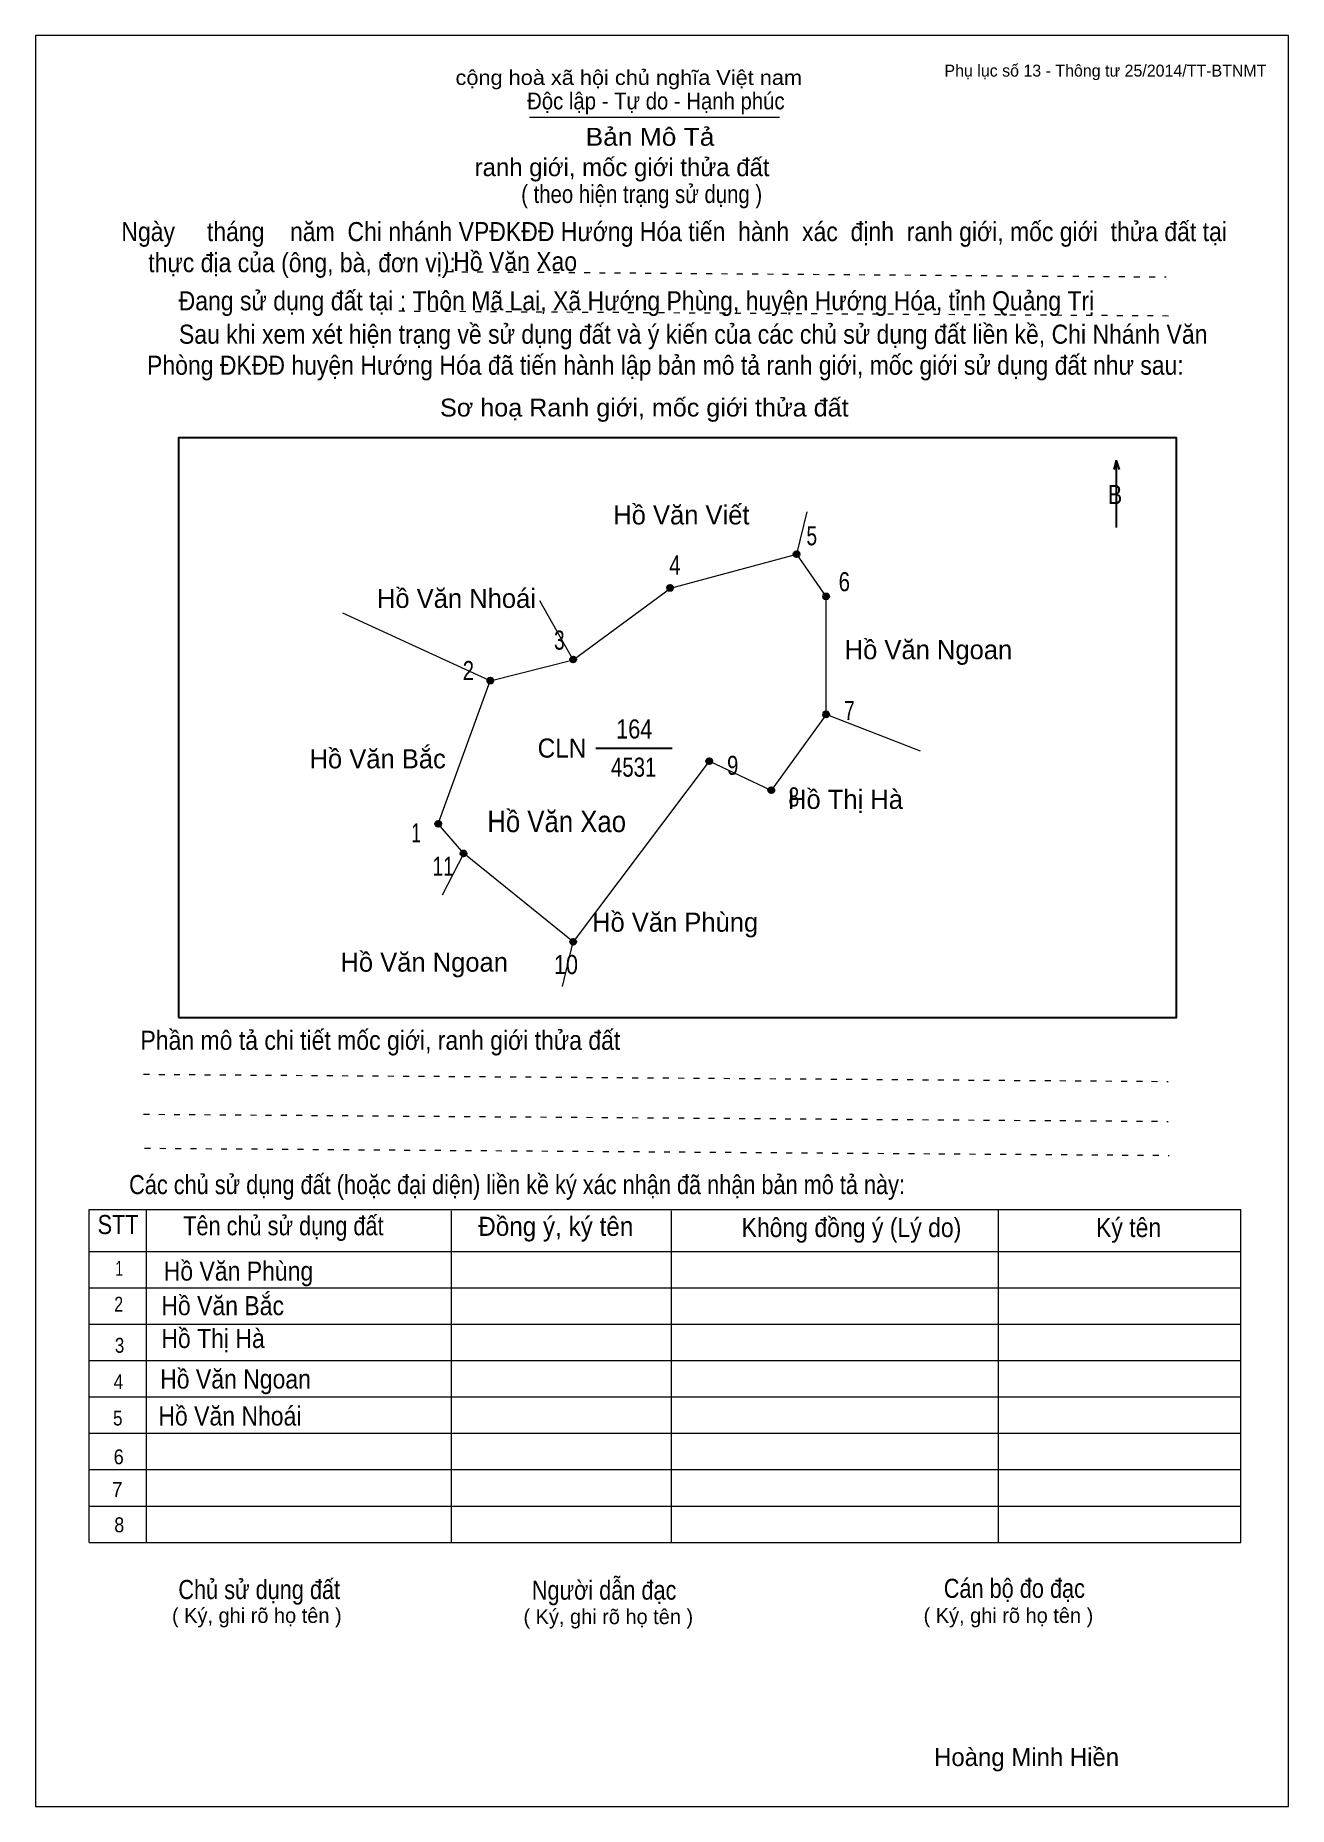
# Model space of a CAD drawing. Header units: centimetres. Extents: x 0 to 21, y 0 to 29.7.
import ezdxf
from ezdxf.enums import TextEntityAlignment as Align

# ---------------------------------------------------------------- set-up
doc = ezdxf.new("R2010")
doc.units = ezdxf.units.CM
doc.header["$LTSCALE"] = 0.13
doc.linetypes.add('DOTTED', pattern=[1.5, 0.3, -1.2])
for name, color, linetype, lineweight in [('1', 7, 'Continuous', 13), ('32', 7, 'Continuous', 25), ('33', 7, 'Continuous', 25), ('6', 7, 'Continuous', 13), ('62', 7, 'Continuous', 13)]:
    doc.layers.add(name, color=color, linetype=linetype, lineweight=lineweight)
for name, color, linetype in [('2', 7, 'Continuous'), ('34', 7, 'Continuous'), ('63', 7, 'Continuous')]:
    doc.layers.add(name, color=color, linetype=linetype)

msp = doc.modelspace()

# ---------------------------------------------------------------- hatches: boundary and pattern name
at = {"layer": '32'}
for points in [[(12.8054, 21, 1), (12.7054, 21, 1)], [(10.6859, 20.4348, 1), (10.5859, 20.4348, 1)], [(13.3, 20.2935, 1), (13.2, 20.2935, 1)], [(9.0609, 19.2337, 1), (8.9609, 19.2337, 1)], [(7.6733, 18.8804, 1), (7.5733, 18.8804, 1)], [(13.3, 18.3152, 1), (13.2, 18.3152, 1)], [(11.3415, 17.5289, 1), (11.2415, 17.5289, 1)], [(12.3815, 17.0435, 1), (12.2815, 17.0435, 1)], [(6.8, 16.4783, 1), (6.7, 16.4783, 1)], [(7.2239, 15.9837, 1), (7.1239, 15.9837, 1)], [(9.0609, 14.5, 1), (8.9609, 14.5, 1)]]:
    msp.add_hatch(color=256, dxfattribs=at).paths.add_polyline_path(points)

# ---------------------------------------------------------------- linework, layer by layer
at = {"layer": '1'}
msp.add_lwpolyline([(21, 0), (21, 29.7), (0, 29.7), (0, 0)], close=True, dxfattribs=at)
at = {"layer": '32'}
for centre in [(12.7554, 21), (10.6359, 20.4348), (13.25, 20.2935), (9.0109, 19.2337), (7.6233, 18.8804), (13.25, 18.3152), (11.2915, 17.5289), (12.3315, 17.0435), (6.75, 16.4783), (7.1739, 15.9837), (9.0109, 14.5)]:
    msp.add_circle(centre, 0.05, dxfattribs=at)
at = {"layer": '33'}
msp.add_line((9.39, 17.75), (10.67, 17.75), dxfattribs=at)
at = {"layer": '6'}
for p, q in [((9.01, 19.23), (8.45, 20.22)), ((7.62, 18.88), (5.15, 20.01)), ((13.25, 18.31), (12.33, 17.04)), ((14.83, 17.7), (13.25, 18.31)), ((6.82, 15.29), (7.18, 15.98)), ((9.01, 14.5), (7.18, 15.98)), ((8.83, 13.75), (9.01, 14.5))]:
    msp.add_line(p, q, dxfattribs=at)
for points in [[(9.01, 19.23), (10.64, 20.43), (12.76, 21), (12.93, 21.71)], [(13.25, 18.31), (13.25, 20.29), (12.76, 21)], [(7.18, 15.98), (6.75, 16.48), (7.62, 18.88), (9.01, 19.23)], [(12.33, 17.04), (11.29, 17.53), (9.01, 14.5)]]:
    msp.add_lwpolyline(points, dxfattribs=at)
at = {"layer": '62'}
for p, q in [((8.28, 28.33), (12.47, 28.33)), ((0.9, 10.01), (20.2, 10.01)), ((0.9, 4.43), (0.9, 10.01)), ((1.86, 4.43), (1.86, 10.01)), ((6.97, 4.43), (6.97, 9.99)), ((10.66, 4.43), (10.66, 9.99)), ((16.14, 4.43), (16.14, 10.01)), ((20.2, 4.43), (20.2, 10.01)), ((0.9, 9.31), (20.2, 9.31)), ((0.9, 8.7), (20.2, 8.7)), ((0.9, 8.09), (20.2, 8.09)), ((0.9, 7.48), (20.2, 7.48)), ((0.9, 6.87), (20.2, 6.87)), ((0.9, 6.26), (20.2, 6.26)), ((0.9, 5.65), (20.2, 5.65)), ((0.9, 5.04), (20.2, 5.04)), ((0.9, 4.43), (20.2, 4.43))]:
    msp.add_line(p, q, dxfattribs=at)
at = {"layer": '62', "linetype": 'DOTTED'}
for p, q in [((6.89, 25.74), (18.95, 25.65)), ((6.09, 25.08), (19.04, 25)), ((1.81, 12.28), (18.98, 12.16)), ((1.81, 11.61), (18.98, 11.49)), ((1.83, 11.04), (19, 10.92))]:
    msp.add_line(p, q, dxfattribs=at)
at = {"layer": '62', "lineweight": 25}
for p, q in [((18.11, 22.58), (18.11, 21.45)), ((18.11, 22.57), (18.07, 22.42)), ((18.11, 22.57), (18.16, 22.42))]:
    msp.add_line(p, q, dxfattribs=at)
msp.add_lwpolyline([(2.4, 13.23), (19.12, 13.23), (19.12, 22.95), (2.4, 22.95)], close=True, dxfattribs=at)

# ---------------------------------------------------------------- texts
at = {"layer": '2', "width": 0.9}
msp.add_text('Hồ Văn Xao', height=0.3581, dxfattribs=at).set_placement((8.735, 16.34), align=Align.CENTER)
at = {"layer": '32'}
for s, width, p in [('5', 0.75, (13.01, 21.15)), ('4', 0.8, (10.715, 20.66)), ('6', 0.8, (13.555, 20.38)), ('3', 0.75, (8.78, 19.4)), ('2', 0.8, (7.255, 18.89)), ('7', 0.75, (13.64, 18.22)), ('9', 0.8, (11.685, 17.3)), ('8', 0.75, (12.71, 16.77)), ('1', 0.65, (6.38, 16.17)), ('11', 0.75, (6.835, 15.61)), ('10', 0.85, (8.89, 13.96))]:
    msp.add_text(s, height=0.32, dxfattribs=dict(at, width=width)).set_placement(p, align=Align.CENTER)
at = {"layer": '33'}
for s, p in [('Hồ Văn Viết', (10.825, 21.5)), ('Hồ Văn Viết', (10.825, 21.5)), ('Hồ Văn Nhoái', (7.055, 20.1)), ('Hồ Văn Ngoan', (14.965, 19.24)), ('Hồ Văn Bắc', (5.735, 17.41)), ('Hồ Thị Hà', (13.575, 16.73)), ('Hồ Văn Phùng', (10.72, 14.67)), ('Hồ Văn Phùng', (10.72, 14.67)), ('Hồ Văn Ngoan', (6.515, 14))]:
    msp.add_text(s, height=0.32, dxfattribs=at).set_placement(p, align=Align.CENTER)
for s, width, p in [('164', 0.85, (10.035, 17.91)), ('4531', 0.8, (10.025, 17.27))]:
    msp.add_text(s, height=0.32, dxfattribs=dict(at, width=width)).set_placement(p, align=Align.CENTER)
at = {"layer": '33', "width": 0.95}
msp.add_text('CLN', height=0.32, dxfattribs=at).set_placement((9.23, 17.59), align=Align.RIGHT)
at = {"layer": '34', "width": 0.9}
for s, p in [('Hồ Văn Xao', (7, 25.75)), ('Hồ Văn Phùng', (2.15, 8.82)), ('Hồ Văn Bắc', (2.11, 8.24)), ('Hồ Thị Hà', (2.11, 7.69)), ('Hồ Văn Ngoan', (2.09, 7.01)), ('Hồ Văn Nhoái', (2.06, 6.39))]:
    msp.add_text(s, height=0.32, dxfattribs=at).set_placement(p)
at = {"layer": '62'}
for s, height, width, p in [('cộng hoà xã hội chủ nghĩa Việt nam', 0.2474, 1.1, (7.04, 28.87)), ('Độc lập - Tự do - Hạnh phúc', 0.2828, 0.9, (8.24, 28.46)), ('Bản Mô Tả', 0.3, 1.1, (9.22, 27.85)), ('( theo hiện trạng sử dụng )', 0.3, 0.85, (8.14, 26.89)), ('Ngày     tháng    năm  Chi nhánh VPĐKĐĐ Hướng Hóa tiến  hành  xác  định  ranh giới, mốc giới  thửa đất tại ', 0.32, 0.9, (1.44, 26.25)), ('thực địa của (ông, bà, đơn vị): ', 0.32, 0.9, (1.89, 25.73)), ('Đang sử dụng đất tại : Thôn Mã Lai, Xã Hướng Phùng, huyện Hướng Hóa, tỉnh Quảng Trị', 0.32, 0.9, (2.4, 25.09)), ('     Sau khi xem xét hiện trạng về sử dụng đất và ý kiến của các chủ sử dụng đất liền kề, Chi Nhánh Văn ', 0.32, 0.9, (1.87, 24.53)), ('Phòng ĐKĐĐ huyện Hướng Hóa đã tiến hành lập bản mô tả ranh giới, mốc giới sử dụng đất như sau:', 0.32, 0.9, (1.87, 24.01)), ('Sơ hoạ Ranh giới, mốc giới thửa đất', 0.3, 1.05, (6.78, 23.31)), ('B', 0.32, 0.85, (17.97, 21.84)), ('Phần mô tả chi tiết mốc giới, ranh giới thửa đất ', 0.32, 0.9, (1.76, 12.69)), ('Các chủ sử dụng đất (hoặc đại diện) liền kề ký xác nhận đã nhận bản mô tả này:', 0.32, 0.85, (1.57, 10.27))]:
    msp.add_text(s, height=height, dxfattribs=dict(at, width=width)).set_placement(p)
msp.add_text('ranh giới, mốc giới thửa đất', height=0.3, dxfattribs=at).set_placement((7.36, 27.34))
for s, height, width, p in [('STT', 0.32, 0.85, (1.385, 9.6)), ('Tên chủ sử dụng đất', 0.32, 0.85, (4.155, 9.58)), ('Đồng ý, ký tên', 0.32, 0.95, (8.72, 9.57)), ('Không đồng ý (Lý do)', 0.32, 0.9, (13.675, 9.55)), ('Ký tên', 0.32, 0.9, (18.32, 9.55)), ('1', 0.25, 0.7, (1.405, 8.9)), ('2', 0.25, 0.8, (1.395, 8.3)), ('3', 0.25, 0.85, (1.41, 7.61)), ('4', 0.25, 0.85, (1.39, 7)), ('5', 0.25, 0.85, (1.38, 6.39)), ('6', 0.25, 0.9, (1.395, 5.74)), ('7', 0.25, 0.95, (1.37, 5.19)), ('8', 0.25, 0.9, (1.405, 4.6)), ('Người dẫn đạc', 0.32, 0.85, (9.53, 3.47)), ('Chủ sử dụng đất', 0.32, 0.85, (3.75, 3.48)), ('Cán bộ đo đạc', 0.32, 0.85, (16.405, 3.5))]:
    msp.add_text(s, height=height, dxfattribs=dict(at, width=width)).set_placement(p, align=Align.CENTER)
for p in [(3.71, 3.08), (9.6, 3.06), (16.305, 3.08)]:
    msp.add_text('( Ký, ghi rõ họ tên )', height=0.25, dxfattribs=at).set_placement(p, align=Align.CENTER)
at = {"layer": '63'}
msp.add_text('Phụ lục số 13 - Thông tư 25/2014/TT-BTNMT', height=0.2, dxfattribs=at).set_placement((20.63, 29.01), align=Align.RIGHT)
msp.add_text('Hoàng Minh Hiền', height=0.3, dxfattribs=at).set_placement((16.61, 0.68), align=Align.CENTER)

doc.saveas('drawing.dxf')
